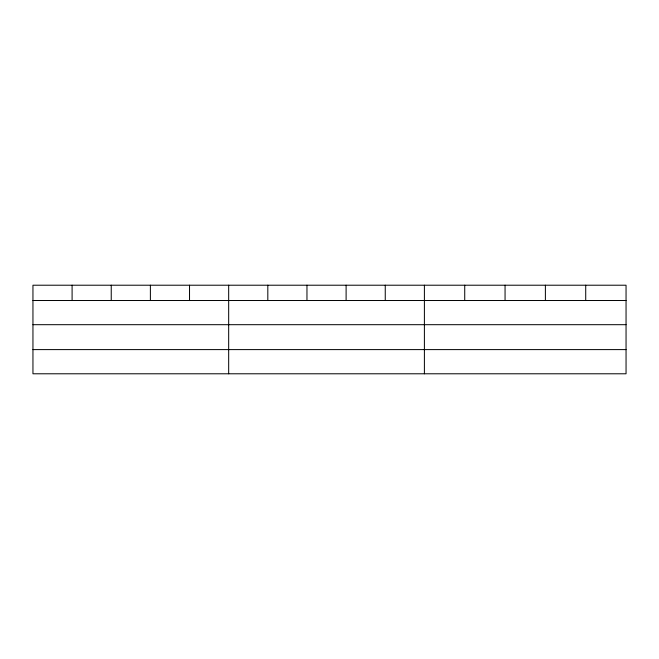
<?xml version="1.0" encoding="UTF-8"?>
<svg xmlns="http://www.w3.org/2000/svg" width="659" height="659" viewBox="0 0 659 659"><rect width="100%" height="100%" fill="white"/><g stroke="black" fill="none" stroke-linecap="round" stroke-linejoin="round"><path stroke-width="0.99" d="M626.05 324.689L626.05 285.215L32.95 285.215L32.95 373.785L626.05 373.785L626.05 324.689L32.95 324.689M32.95 300.512L626.05 300.512M32.95 349.599L626.05 349.599M585.719 285.215L585.719 300.512M545.388 285.215L545.388 300.512M505.058 285.215L505.058 300.512M464.727 285.215L464.727 300.512M424.396 285.215L424.396 373.785M385.251 285.215L385.251 300.512M346.107 285.215L346.107 300.512M306.962 285.215L306.962 300.512M267.818 285.215L267.818 300.512M228.673 285.215L228.673 373.785M189.528 285.215L189.528 300.512M150.384 285.215L150.384 300.512M111.239 285.215L111.239 300.512M72.095 285.215L72.095 300.512"/></g></svg>
